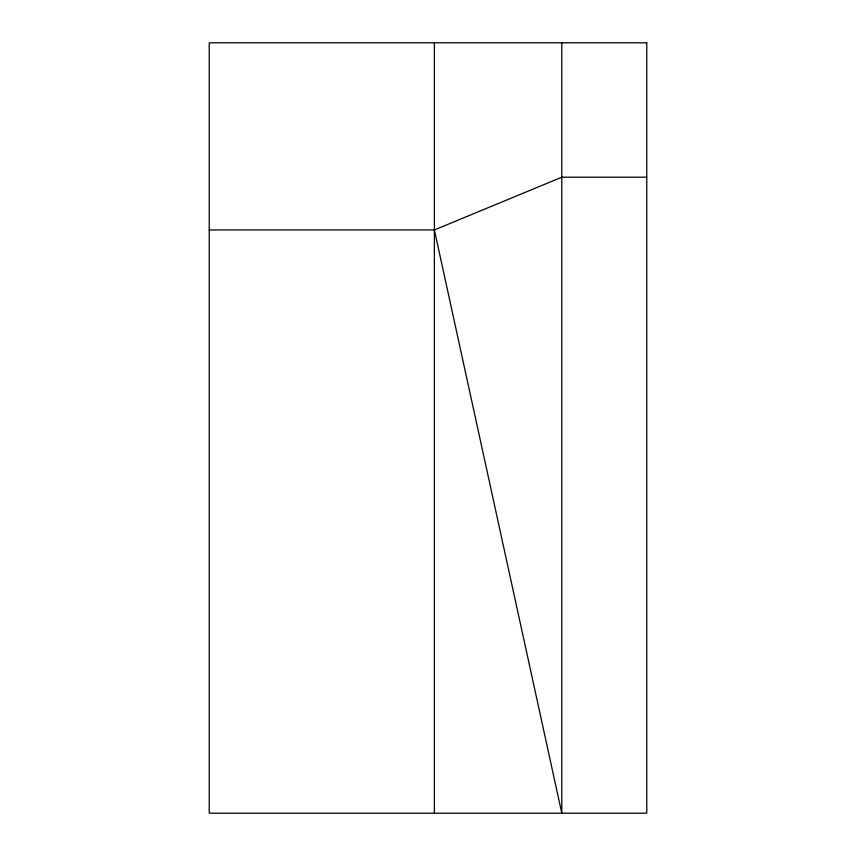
<?xml version="1.0" encoding="UTF-8"?>
<svg xmlns="http://www.w3.org/2000/svg" width="856" height="856" viewBox="0 0 856 856"><rect width="100%" height="100%" fill="white"/><g stroke="black" fill="none" stroke-linecap="round" stroke-linejoin="round"><path stroke-width="1.28" d="M209.239 229.954L434.377 229.954L561.803 177.203L646.762 177.203M434.377 229.954L561.803 813.2L561.803 42.8M434.377 42.8L434.377 813.2M646.762 42.8L209.239 42.8L209.239 813.2L646.762 813.2L646.762 42.8"/></g></svg>
